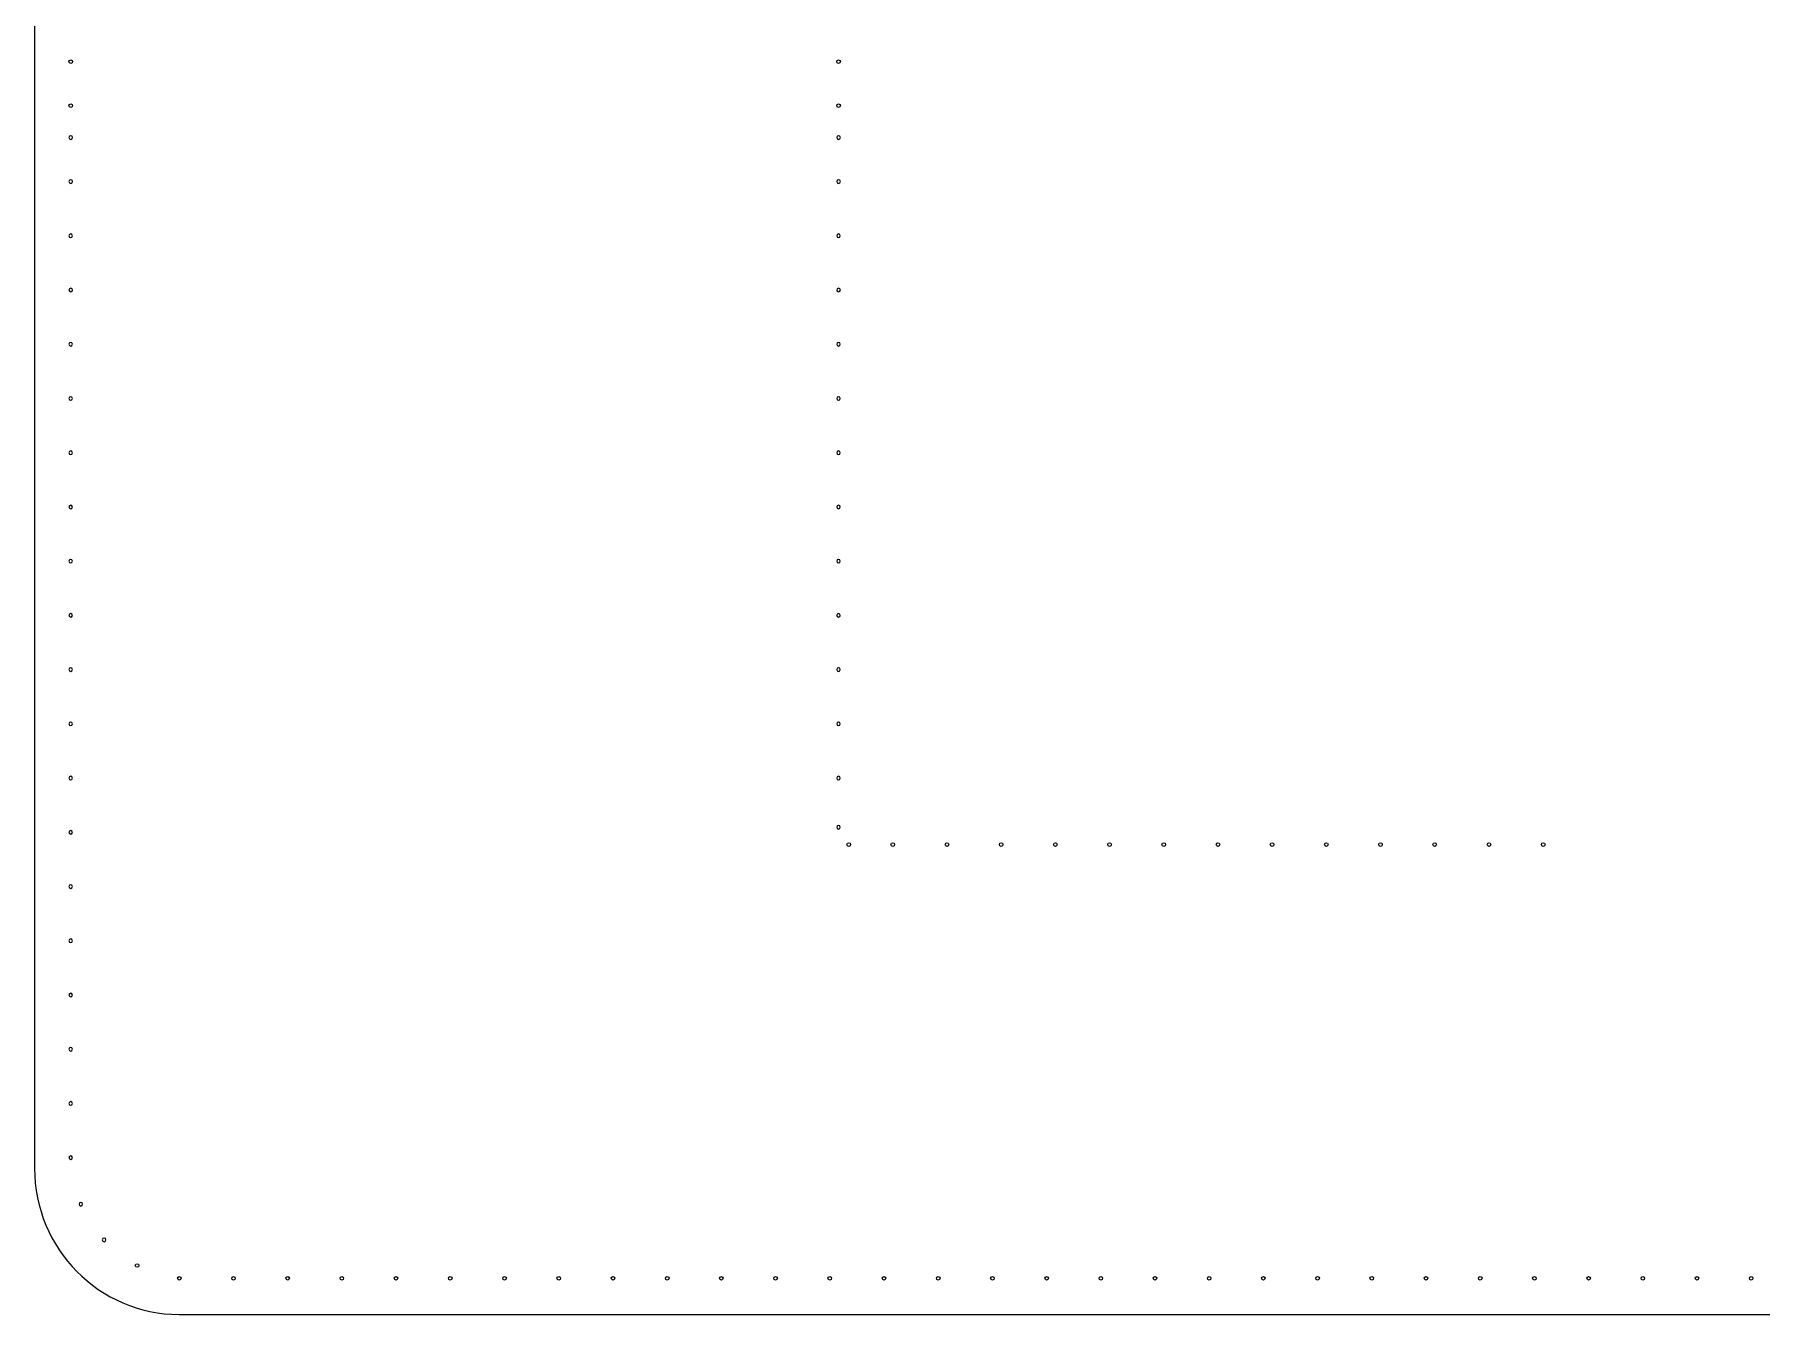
# Model space of a CAD drawing. Extents: x 21 to 1186, y -416 to -7.
# Drawn here: x 549.7 to 788.7, y -388.4 to -211.4 of the extents above; entities that cross this region are included whole.
import ezdxf

# ---------------------------------------------------------------- set-up
doc = ezdxf.new("R2010")
doc.units = 0
doc.header["$MEASUREMENT"] = 0
doc.layers.add('CORK_OR_OUTER', color=7, linetype='CONTINUOUS')
doc.layers.add('WOOL_FELT_OR_INNER', color=7, linetype='CONTINUOUS')

# ---------------------------------------------------------------- blocks, each defined once
blk = doc.blocks.new('BLOCK_3')
at = {"layer": 'CORK_OR_OUTER', "color": 1}
for points in [[(660.99, -214.89), (660.85, -214.89), (660.74, -215.01), (660.74, -215.14), (660.74, -215.28), (660.85, -215.39), (660.99, -215.39), (661.13, -215.39), (661.24, -215.28), (661.24, -215.14), (661.24, -215.01), (661.13, -214.89), (660.99, -214.89)], [(660.99, -220.98), (660.85, -220.98), (660.74, -221.09), (660.74, -221.23), (660.74, -221.37), (660.85, -221.48), (660.99, -221.48), (661.13, -221.48), (661.24, -221.37), (661.24, -221.23), (661.24, -221.09), (661.13, -220.98), (660.99, -220.98)], [(660.99, -225.9), (660.85, -225.9), (660.74, -225.78), (660.74, -225.65), (660.74, -225.51), (660.85, -225.4), (660.99, -225.4), (661.13, -225.4), (661.24, -225.51), (661.24, -225.65), (661.24, -225.78), (661.13, -225.9), (660.99, -225.9)], [(660.99, -231.98), (660.85, -231.98), (660.74, -231.87), (660.74, -231.73), (660.74, -231.6), (660.85, -231.48), (660.99, -231.48), (661.13, -231.48), (661.24, -231.6), (661.24, -231.73), (661.24, -231.87), (661.13, -231.98), (660.99, -231.98)], [(660.98, -239.48), (660.84, -239.48), (660.73, -239.37), (660.73, -239.23), (660.73, -239.1), (660.84, -238.98), (660.98, -238.98), (661.12, -238.98), (661.23, -239.1), (661.23, -239.23), (661.23, -239.37), (661.12, -239.48), (660.98, -239.48)], [(660.99, -246.98), (660.85, -246.98), (660.74, -246.87), (660.74, -246.73), (660.74, -246.6), (660.85, -246.48), (660.99, -246.48), (661.13, -246.48), (661.24, -246.6), (661.24, -246.73), (661.24, -246.87), (661.13, -246.98), (660.99, -246.98)], [(660.98, -254.48), (660.84, -254.48), (660.73, -254.37), (660.73, -254.23), (660.73, -254.1), (660.84, -253.98), (660.98, -253.98), (661.12, -253.98), (661.23, -254.1), (661.23, -254.23), (661.23, -254.37), (661.12, -254.48), (660.98, -254.48)], [(660.98, -261.99), (660.84, -261.99), (660.73, -261.88), (660.73, -261.74), (660.73, -261.6), (660.84, -261.49), (660.98, -261.49), (661.12, -261.49), (661.23, -261.6), (661.23, -261.74), (661.23, -261.88), (661.12, -261.99), (660.98, -261.99)], [(660.98, -269.49), (660.84, -269.49), (660.73, -269.38), (660.73, -269.24), (660.73, -269.1), (660.84, -268.99), (660.98, -268.99), (661.12, -268.99), (661.23, -269.1), (661.23, -269.24), (661.23, -269.38), (661.12, -269.49), (660.98, -269.49)], [(660.98, -276.99), (660.84, -276.99), (660.73, -276.88), (660.73, -276.74), (660.73, -276.6), (660.84, -276.49), (660.98, -276.49), (661.12, -276.49), (661.23, -276.6), (661.23, -276.74), (661.23, -276.88), (661.12, -276.99), (660.98, -276.99)], [(660.98, -284.49), (660.84, -284.49), (660.73, -284.38), (660.73, -284.24), (660.73, -284.1), (660.84, -283.99), (660.98, -283.99), (661.12, -283.99), (661.23, -284.1), (661.23, -284.24), (661.23, -284.38), (661.12, -284.49), (660.98, -284.49)], [(660.98, -291.99), (660.84, -291.99), (660.73, -291.87), (660.73, -291.74), (660.73, -291.6), (660.84, -291.49), (660.98, -291.49), (661.12, -291.49), (661.23, -291.6), (661.23, -291.74), (661.23, -291.87), (661.12, -291.99), (660.98, -291.99)], [(660.98, -299.49), (660.84, -299.49), (660.73, -299.37), (660.73, -299.24), (660.73, -299.1), (660.84, -298.99), (660.98, -298.99), (661.12, -298.99), (661.23, -299.1), (661.23, -299.24), (661.23, -299.37), (661.12, -299.49), (660.98, -299.49)], [(660.98, -306.99), (660.84, -306.99), (660.73, -306.87), (660.73, -306.74), (660.73, -306.6), (660.84, -306.49), (660.98, -306.49), (661.12, -306.49), (661.23, -306.6), (661.23, -306.74), (661.23, -306.87), (661.12, -306.99), (660.98, -306.99)], [(660.98, -314.5), (660.84, -314.5), (660.73, -314.39), (660.73, -314.25), (660.73, -314.11), (660.84, -314), (660.98, -314), (661.12, -314), (661.23, -314.11), (661.23, -314.25), (661.23, -314.39), (661.12, -314.5), (660.98, -314.5)], [(660.98, -321.3), (660.84, -321.3), (660.73, -321.18), (660.73, -321.05), (660.73, -320.91), (660.84, -320.8), (660.98, -320.8), (661.12, -320.8), (661.23, -320.91), (661.23, -321.05), (661.23, -321.18), (661.12, -321.3), (660.98, -321.3)]]:
    blk.add_open_spline(points, degree=3, knots=[0, 0, 0, 0, 1, 1, 1, 2, 2, 2, 3, 3, 3, 4, 4, 4, 4], dxfattribs=at)
at = {"layer": 'CORK_OR_OUTER', "color": 223}
for points in [[(662.65, -323.44), (662.65, -323.3), (662.54, -323.19), (662.4, -323.19), (662.26, -323.19), (662.15, -323.3), (662.15, -323.44), (662.15, -323.58), (662.26, -323.69), (662.4, -323.69), (662.54, -323.69), (662.65, -323.58), (662.65, -323.44)], [(668.74, -323.44), (668.74, -323.3), (668.63, -323.19), (668.49, -323.19), (668.35, -323.19), (668.24, -323.3), (668.24, -323.44), (668.24, -323.58), (668.35, -323.69), (668.49, -323.69), (668.63, -323.69), (668.74, -323.58), (668.74, -323.44)], [(676.24, -323.44), (676.24, -323.3), (676.13, -323.19), (675.99, -323.19), (675.86, -323.19), (675.74, -323.3), (675.74, -323.44), (675.74, -323.58), (675.86, -323.69), (675.99, -323.69), (676.13, -323.69), (676.24, -323.58), (676.24, -323.44)], [(683.74, -323.44), (683.74, -323.3), (683.63, -323.19), (683.49, -323.19), (683.36, -323.19), (683.24, -323.3), (683.24, -323.44), (683.24, -323.58), (683.36, -323.69), (683.49, -323.69), (683.63, -323.69), (683.74, -323.58), (683.74, -323.44)], [(691.24, -323.44), (691.24, -323.3), (691.13, -323.19), (690.99, -323.19), (690.86, -323.19), (690.74, -323.3), (690.74, -323.44), (690.74, -323.58), (690.86, -323.69), (690.99, -323.69), (691.13, -323.69), (691.24, -323.58), (691.24, -323.44)], [(698.74, -323.44), (698.74, -323.3), (698.63, -323.19), (698.49, -323.19), (698.36, -323.19), (698.24, -323.3), (698.24, -323.44), (698.24, -323.58), (698.36, -323.69), (698.49, -323.69), (698.63, -323.69), (698.74, -323.58), (698.74, -323.44)], [(706.24, -323.44), (706.24, -323.3), (706.13, -323.19), (705.99, -323.19), (705.85, -323.19), (705.74, -323.3), (705.74, -323.44), (705.74, -323.58), (705.85, -323.69), (705.99, -323.69), (706.13, -323.69), (706.24, -323.58), (706.24, -323.44)], [(713.74, -323.44), (713.74, -323.3), (713.63, -323.19), (713.49, -323.19), (713.35, -323.19), (713.24, -323.3), (713.24, -323.44), (713.24, -323.58), (713.35, -323.69), (713.49, -323.69), (713.63, -323.69), (713.74, -323.58), (713.74, -323.44)], [(721.23, -323.44), (721.23, -323.3), (721.12, -323.19), (720.98, -323.19), (720.85, -323.19), (720.73, -323.3), (720.73, -323.44), (720.73, -323.58), (720.85, -323.69), (720.98, -323.69), (721.12, -323.69), (721.23, -323.58), (721.23, -323.44)], [(728.73, -323.44), (728.73, -323.3), (728.62, -323.19), (728.48, -323.19), (728.35, -323.19), (728.23, -323.3), (728.23, -323.44), (728.23, -323.58), (728.35, -323.69), (728.48, -323.69), (728.62, -323.69), (728.73, -323.58), (728.73, -323.44)], [(736.23, -323.44), (736.23, -323.3), (736.12, -323.19), (735.98, -323.19), (735.85, -323.19), (735.73, -323.3), (735.73, -323.44), (735.73, -323.58), (735.85, -323.69), (735.98, -323.69), (736.12, -323.69), (736.23, -323.58), (736.23, -323.44)], [(743.73, -323.44), (743.73, -323.3), (743.62, -323.19), (743.48, -323.19), (743.35, -323.19), (743.23, -323.3), (743.23, -323.44), (743.23, -323.58), (743.35, -323.69), (743.48, -323.69), (743.62, -323.69), (743.73, -323.58), (743.73, -323.44)], [(751.24, -323.44), (751.24, -323.3), (751.13, -323.19), (750.99, -323.19), (750.85, -323.19), (750.74, -323.3), (750.74, -323.44), (750.74, -323.58), (750.85, -323.69), (750.99, -323.69), (751.13, -323.69), (751.24, -323.58), (751.24, -323.44)], [(758.74, -323.44), (758.74, -323.3), (758.63, -323.19), (758.49, -323.19), (758.35, -323.19), (758.24, -323.3), (758.24, -323.44), (758.24, -323.58), (758.35, -323.69), (758.49, -323.69), (758.63, -323.69), (758.74, -323.58), (758.74, -323.44)]]:
    blk.add_open_spline(points, degree=3, knots=[0, 0, 0, 0, 1, 1, 1, 2, 2, 2, 3, 3, 3, 4, 4, 4, 4], dxfattribs=at)
blk = doc.blocks.new('BLOCK_2')
at = {"layer": 'CORK_OR_OUTER', "color": 1}
for points, knots in [([(569.74, -388.44), (569.74, -388.44), (569.74, -388.44), (569.74, -388.44), (558.7, -388.44), (549.74, -379.3), (549.74, -368.25), (549.74, -368.25), (549.75, -368.25), (549.75, -368.25), (549.75, -368.25), (549.74, -368.25), (549.74, -368.25), (549.74, -368.25), (549.75, -78.63), (549.75, -78.63), (549.75, -78.63), (549.74, -78.63), (549.74, -78.63), (549.74, -67.58), (558.7, -58.44), (569.74, -58.44), (569.74, -58.44), (569.74, -58.44), (569.74, -58.44), (569.74, -58.44), (779.75, -58.44), (779.75, -58.44), (779.75, -58.44), (819.75, -58.44), (819.75, -58.44), (819.75, -58.44), (909.75, -58.44), (909.75, -58.44), (931.84, -58.44), (949.75, -76.35), (949.75, -98.44), (949.75, -98.44), (949.75, -348.44), (949.75, -348.44), (949.75, -370.53), (931.84, -388.44), (909.75, -388.44), (909.75, -388.44), (819.75, -388.44), (819.75, -388.44), (819.75, -388.44), (779.75, -388.44), (779.75, -388.44), (779.75, -388.44), (569.74, -388.44), (569.74, -388.44)], [0, 0, 0, 0, 1, 1, 1, 2, 2, 2, 3, 3, 3, 4, 4, 4, 5, 5, 5, 6, 6, 6, 7, 7, 7, 8, 8, 8, 9, 9, 9, 10, 10, 10, 11, 11, 11, 12, 12, 12, 13, 13, 13, 14, 14, 14, 15, 15, 15, 16, 16, 16, 17, 17, 17, 17]), ([(554.75, -214.89), (554.61, -214.89), (554.5, -215.01), (554.5, -215.14), (554.5, -215.28), (554.61, -215.39), (554.75, -215.39), (554.89, -215.39), (555, -215.28), (555, -215.14), (555, -215.01), (554.89, -214.89), (554.75, -214.89)], [0, 0, 0, 0, 1, 1, 1, 2, 2, 2, 3, 3, 3, 4, 4, 4, 4]), ([(554.75, -220.98), (554.61, -220.98), (554.5, -221.09), (554.5, -221.23), (554.5, -221.37), (554.61, -221.48), (554.75, -221.48), (554.89, -221.48), (555, -221.37), (555, -221.23), (555, -221.09), (554.89, -220.98), (554.75, -220.98)], [0, 0, 0, 0, 1, 1, 1, 2, 2, 2, 3, 3, 3, 4, 4, 4, 4]), ([(554.75, -225.9), (554.61, -225.9), (554.5, -225.78), (554.5, -225.65), (554.5, -225.51), (554.61, -225.4), (554.75, -225.4), (554.89, -225.4), (555, -225.51), (555, -225.65), (555, -225.78), (554.89, -225.9), (554.75, -225.9)], [0, 0, 0, 0, 1, 1, 1, 2, 2, 2, 3, 3, 3, 4, 4, 4, 4]), ([(554.75, -231.98), (554.61, -231.98), (554.5, -231.87), (554.5, -231.73), (554.5, -231.6), (554.61, -231.48), (554.75, -231.48), (554.89, -231.48), (555, -231.6), (555, -231.73), (555, -231.87), (554.89, -231.98), (554.75, -231.98)], [0, 0, 0, 0, 1, 1, 1, 2, 2, 2, 3, 3, 3, 4, 4, 4, 4]), ([(554.74, -239.48), (554.6, -239.48), (554.49, -239.37), (554.49, -239.23), (554.49, -239.1), (554.6, -238.98), (554.74, -238.98), (554.88, -238.98), (554.99, -239.1), (554.99, -239.23), (554.99, -239.37), (554.88, -239.48), (554.74, -239.48)], [0, 0, 0, 0, 1, 1, 1, 2, 2, 2, 3, 3, 3, 4, 4, 4, 4]), ([(554.75, -246.98), (554.61, -246.98), (554.5, -246.87), (554.5, -246.73), (554.5, -246.6), (554.61, -246.48), (554.75, -246.48), (554.89, -246.48), (555, -246.6), (555, -246.73), (555, -246.87), (554.89, -246.98), (554.75, -246.98)], [0, 0, 0, 0, 1, 1, 1, 2, 2, 2, 3, 3, 3, 4, 4, 4, 4]), ([(554.74, -254.48), (554.6, -254.48), (554.49, -254.37), (554.49, -254.23), (554.49, -254.1), (554.6, -253.98), (554.74, -253.98), (554.88, -253.98), (554.99, -254.1), (554.99, -254.23), (554.99, -254.37), (554.88, -254.48), (554.74, -254.48)], [0, 0, 0, 0, 1, 1, 1, 2, 2, 2, 3, 3, 3, 4, 4, 4, 4]), ([(554.74, -261.99), (554.6, -261.99), (554.49, -261.88), (554.49, -261.74), (554.49, -261.6), (554.6, -261.49), (554.74, -261.49), (554.88, -261.49), (554.99, -261.6), (554.99, -261.74), (554.99, -261.88), (554.88, -261.99), (554.74, -261.99)], [0, 0, 0, 0, 1, 1, 1, 2, 2, 2, 3, 3, 3, 4, 4, 4, 4]), ([(554.74, -269.49), (554.6, -269.49), (554.49, -269.38), (554.49, -269.24), (554.49, -269.1), (554.6, -268.99), (554.74, -268.99), (554.88, -268.99), (554.99, -269.1), (554.99, -269.24), (554.99, -269.38), (554.88, -269.49), (554.74, -269.49)], [0, 0, 0, 0, 1, 1, 1, 2, 2, 2, 3, 3, 3, 4, 4, 4, 4]), ([(554.74, -276.99), (554.6, -276.99), (554.49, -276.88), (554.49, -276.74), (554.49, -276.6), (554.6, -276.49), (554.74, -276.49), (554.88, -276.49), (554.99, -276.6), (554.99, -276.74), (554.99, -276.88), (554.88, -276.99), (554.74, -276.99)], [0, 0, 0, 0, 1, 1, 1, 2, 2, 2, 3, 3, 3, 4, 4, 4, 4]), ([(554.74, -284.49), (554.6, -284.49), (554.49, -284.38), (554.49, -284.24), (554.49, -284.1), (554.6, -283.99), (554.74, -283.99), (554.88, -283.99), (554.99, -284.1), (554.99, -284.24), (554.99, -284.38), (554.88, -284.49), (554.74, -284.49)], [0, 0, 0, 0, 1, 1, 1, 2, 2, 2, 3, 3, 3, 4, 4, 4, 4]), ([(554.74, -291.99), (554.6, -291.99), (554.49, -291.87), (554.49, -291.74), (554.49, -291.6), (554.6, -291.49), (554.74, -291.49), (554.88, -291.49), (554.99, -291.6), (554.99, -291.74), (554.99, -291.87), (554.88, -291.99), (554.74, -291.99)], [0, 0, 0, 0, 1, 1, 1, 2, 2, 2, 3, 3, 3, 4, 4, 4, 4]), ([(554.74, -299.49), (554.6, -299.49), (554.49, -299.37), (554.49, -299.24), (554.49, -299.1), (554.6, -298.99), (554.74, -298.99), (554.88, -298.99), (554.99, -299.1), (554.99, -299.24), (554.99, -299.37), (554.88, -299.49), (554.74, -299.49)], [0, 0, 0, 0, 1, 1, 1, 2, 2, 2, 3, 3, 3, 4, 4, 4, 4]), ([(554.74, -306.99), (554.6, -306.99), (554.49, -306.87), (554.49, -306.74), (554.49, -306.6), (554.6, -306.49), (554.74, -306.49), (554.88, -306.49), (554.99, -306.6), (554.99, -306.74), (554.99, -306.87), (554.88, -306.99), (554.74, -306.99)], [0, 0, 0, 0, 1, 1, 1, 2, 2, 2, 3, 3, 3, 4, 4, 4, 4]), ([(554.74, -314.5), (554.6, -314.5), (554.49, -314.39), (554.49, -314.25), (554.49, -314.11), (554.6, -314), (554.74, -314), (554.88, -314), (554.99, -314.11), (554.99, -314.25), (554.99, -314.39), (554.88, -314.5), (554.74, -314.5)], [0, 0, 0, 0, 1, 1, 1, 2, 2, 2, 3, 3, 3, 4, 4, 4, 4]), ([(554.74, -322), (554.6, -322), (554.49, -321.89), (554.49, -321.75), (554.49, -321.61), (554.6, -321.5), (554.74, -321.5), (554.88, -321.5), (554.99, -321.61), (554.99, -321.75), (554.99, -321.89), (554.88, -322), (554.74, -322)], [0, 0, 0, 0, 1, 1, 1, 2, 2, 2, 3, 3, 3, 4, 4, 4, 4]), ([(554.74, -329.5), (554.6, -329.5), (554.49, -329.39), (554.49, -329.25), (554.49, -329.11), (554.6, -329), (554.74, -329), (554.88, -329), (554.99, -329.11), (554.99, -329.25), (554.99, -329.39), (554.88, -329.5), (554.74, -329.5)], [0, 0, 0, 0, 1, 1, 1, 2, 2, 2, 3, 3, 3, 4, 4, 4, 4]), ([(554.74, -337), (554.6, -337), (554.49, -336.89), (554.49, -336.75), (554.49, -336.61), (554.6, -336.5), (554.74, -336.5), (554.88, -336.5), (554.99, -336.61), (554.99, -336.75), (554.99, -336.89), (554.88, -337), (554.74, -337)], [0, 0, 0, 0, 1, 1, 1, 2, 2, 2, 3, 3, 3, 4, 4, 4, 4]), ([(554.74, -344.5), (554.6, -344.5), (554.49, -344.39), (554.49, -344.25), (554.49, -344.11), (554.6, -344), (554.74, -344), (554.88, -344), (554.99, -344.11), (554.99, -344.25), (554.99, -344.39), (554.88, -344.5), (554.74, -344.5)], [0, 0, 0, 0, 1, 1, 1, 2, 2, 2, 3, 3, 3, 4, 4, 4, 4]), ([(554.74, -352), (554.6, -352), (554.49, -351.89), (554.49, -351.75), (554.49, -351.61), (554.6, -351.5), (554.74, -351.5), (554.88, -351.5), (554.99, -351.61), (554.99, -351.75), (554.99, -351.89), (554.88, -352), (554.74, -352)], [0, 0, 0, 0, 1, 1, 1, 2, 2, 2, 3, 3, 3, 4, 4, 4, 4]), ([(554.74, -359.5), (554.6, -359.5), (554.49, -359.39), (554.49, -359.25), (554.49, -359.11), (554.6, -359), (554.74, -359), (554.88, -359), (554.99, -359.11), (554.99, -359.25), (554.99, -359.39), (554.88, -359.5), (554.74, -359.5)], [0, 0, 0, 0, 1, 1, 1, 2, 2, 2, 3, 3, 3, 4, 4, 4, 4]), ([(554.74, -367), (554.6, -367), (554.49, -366.89), (554.49, -366.75), (554.49, -366.61), (554.6, -366.5), (554.74, -366.5), (554.88, -366.5), (554.99, -366.61), (554.99, -366.75), (554.99, -366.89), (554.88, -367), (554.74, -367)], [0, 0, 0, 0, 1, 1, 1, 2, 2, 2, 3, 3, 3, 4, 4, 4, 4]), ([(556.15, -373.44), (556.01, -373.44), (555.9, -373.33), (555.9, -373.19), (555.9, -373.06), (556.01, -372.94), (556.15, -372.94), (556.29, -372.94), (556.4, -373.06), (556.4, -373.19), (556.4, -373.33), (556.29, -373.44), (556.15, -373.44)], [0, 0, 0, 0, 1, 1, 1, 2, 2, 2, 3, 3, 3, 4, 4, 4, 4]), ([(559.36, -378.38), (559.22, -378.38), (559.11, -378.26), (559.11, -378.13), (559.11, -377.99), (559.22, -377.88), (559.36, -377.88), (559.5, -377.88), (559.61, -377.99), (559.61, -378.13), (559.61, -378.26), (559.5, -378.38), (559.36, -378.38)], [0, 0, 0, 0, 1, 1, 1, 2, 2, 2, 3, 3, 3, 4, 4, 4, 4]), ([(564.18, -381.67), (564.18, -381.54), (564.07, -381.42), (563.93, -381.42), (563.79, -381.42), (563.68, -381.54), (563.68, -381.67), (563.68, -381.81), (563.79, -381.92), (563.93, -381.92), (564.07, -381.92), (564.18, -381.81), (564.18, -381.67)], [0, 0, 0, 0, 1, 1, 1, 2, 2, 2, 3, 3, 3, 4, 4, 4, 4])]:
    blk.add_open_spline(points, degree=3, knots=knots, dxfattribs=at)
at = {"layer": 'CORK_OR_OUTER', "color": 223}
for points in [[(570.02, -383.44), (570.02, -383.3), (569.9, -383.19), (569.77, -383.19), (569.63, -383.19), (569.52, -383.3), (569.52, -383.44), (569.52, -383.58), (569.63, -383.69), (569.77, -383.69), (569.9, -383.69), (570.02, -383.58), (570.02, -383.44)], [(577.52, -383.44), (577.52, -383.3), (577.4, -383.19), (577.27, -383.19), (577.13, -383.19), (577.02, -383.3), (577.02, -383.44), (577.02, -383.58), (577.13, -383.69), (577.27, -383.69), (577.4, -383.69), (577.52, -383.58), (577.52, -383.44)], [(585.02, -383.44), (585.02, -383.3), (584.9, -383.19), (584.77, -383.19), (584.63, -383.19), (584.52, -383.3), (584.52, -383.44), (584.52, -383.58), (584.63, -383.69), (584.77, -383.69), (584.9, -383.69), (585.02, -383.58), (585.02, -383.44)], [(592.51, -383.44), (592.51, -383.3), (592.4, -383.19), (592.26, -383.19), (592.13, -383.19), (592.01, -383.3), (592.01, -383.44), (592.01, -383.58), (592.13, -383.69), (592.26, -383.69), (592.4, -383.69), (592.51, -383.58), (592.51, -383.44)], [(600.01, -383.44), (600.01, -383.3), (599.9, -383.19), (599.76, -383.19), (599.63, -383.19), (599.51, -383.3), (599.51, -383.44), (599.51, -383.58), (599.63, -383.69), (599.76, -383.69), (599.9, -383.69), (600.01, -383.58), (600.01, -383.44)], [(607.51, -383.44), (607.51, -383.3), (607.4, -383.19), (607.26, -383.19), (607.13, -383.19), (607.01, -383.3), (607.01, -383.44), (607.01, -383.58), (607.13, -383.69), (607.26, -383.69), (607.4, -383.69), (607.51, -383.58), (607.51, -383.44)], [(615.03, -383.44), (615.03, -383.3), (614.92, -383.19), (614.78, -383.19), (614.64, -383.19), (614.53, -383.3), (614.53, -383.44), (614.53, -383.58), (614.64, -383.69), (614.78, -383.69), (614.92, -383.69), (615.03, -383.58), (615.03, -383.44)], [(622.53, -383.44), (622.53, -383.3), (622.42, -383.19), (622.28, -383.19), (622.14, -383.19), (622.03, -383.3), (622.03, -383.44), (622.03, -383.58), (622.14, -383.69), (622.28, -383.69), (622.42, -383.69), (622.53, -383.58), (622.53, -383.44)], [(630.03, -383.44), (630.03, -383.3), (629.92, -383.19), (629.78, -383.19), (629.64, -383.19), (629.53, -383.3), (629.53, -383.44), (629.53, -383.58), (629.64, -383.69), (629.78, -383.69), (629.92, -383.69), (630.03, -383.58), (630.03, -383.44)], [(637.53, -383.44), (637.53, -383.3), (637.42, -383.19), (637.28, -383.19), (637.14, -383.19), (637.03, -383.3), (637.03, -383.44), (637.03, -383.58), (637.14, -383.69), (637.28, -383.69), (637.42, -383.69), (637.53, -383.58), (637.53, -383.44)], [(645.03, -383.44), (645.03, -383.3), (644.91, -383.19), (644.78, -383.19), (644.64, -383.19), (644.53, -383.3), (644.53, -383.44), (644.53, -383.58), (644.64, -383.69), (644.78, -383.69), (644.91, -383.69), (645.03, -383.58), (645.03, -383.44)], [(652.53, -383.44), (652.53, -383.3), (652.41, -383.19), (652.28, -383.19), (652.14, -383.19), (652.03, -383.3), (652.03, -383.44), (652.03, -383.58), (652.14, -383.69), (652.28, -383.69), (652.41, -383.69), (652.53, -383.58), (652.53, -383.44)], [(660.03, -383.44), (660.03, -383.3), (659.91, -383.19), (659.78, -383.19), (659.64, -383.19), (659.53, -383.3), (659.53, -383.44), (659.53, -383.58), (659.64, -383.69), (659.78, -383.69), (659.91, -383.69), (660.03, -383.58), (660.03, -383.44)], [(667.53, -383.44), (667.53, -383.3), (667.41, -383.19), (667.28, -383.19), (667.14, -383.19), (667.03, -383.3), (667.03, -383.44), (667.03, -383.58), (667.14, -383.69), (667.28, -383.69), (667.41, -383.69), (667.53, -383.58), (667.53, -383.44)], [(675.03, -383.44), (675.03, -383.3), (674.92, -383.19), (674.78, -383.19), (674.64, -383.19), (674.53, -383.3), (674.53, -383.44), (674.53, -383.58), (674.64, -383.69), (674.78, -383.69), (674.92, -383.69), (675.03, -383.58), (675.03, -383.44)], [(682.53, -383.44), (682.53, -383.3), (682.42, -383.19), (682.28, -383.19), (682.14, -383.19), (682.03, -383.3), (682.03, -383.44), (682.03, -383.58), (682.14, -383.69), (682.28, -383.69), (682.42, -383.69), (682.53, -383.58), (682.53, -383.44)], [(690.03, -383.44), (690.03, -383.3), (689.92, -383.19), (689.78, -383.19), (689.64, -383.19), (689.53, -383.3), (689.53, -383.44), (689.53, -383.58), (689.64, -383.69), (689.78, -383.69), (689.92, -383.69), (690.03, -383.58), (690.03, -383.44)], [(697.53, -383.44), (697.53, -383.3), (697.42, -383.19), (697.28, -383.19), (697.14, -383.19), (697.03, -383.3), (697.03, -383.44), (697.03, -383.58), (697.14, -383.69), (697.28, -383.69), (697.42, -383.69), (697.53, -383.58), (697.53, -383.44)], [(705.03, -383.44), (705.03, -383.3), (704.92, -383.19), (704.78, -383.19), (704.64, -383.19), (704.53, -383.3), (704.53, -383.44), (704.53, -383.58), (704.64, -383.69), (704.78, -383.69), (704.92, -383.69), (705.03, -383.58), (705.03, -383.44)], [(712.52, -383.44), (712.52, -383.3), (712.41, -383.19), (712.27, -383.19), (712.14, -383.19), (712.02, -383.3), (712.02, -383.44), (712.02, -383.58), (712.14, -383.69), (712.27, -383.69), (712.41, -383.69), (712.52, -383.58), (712.52, -383.44)], [(720.02, -383.44), (720.02, -383.3), (719.91, -383.19), (719.77, -383.19), (719.63, -383.19), (719.52, -383.3), (719.52, -383.44), (719.52, -383.58), (719.63, -383.69), (719.77, -383.69), (719.91, -383.69), (720.02, -383.58), (720.02, -383.44)], [(727.52, -383.44), (727.52, -383.3), (727.41, -383.19), (727.27, -383.19), (727.13, -383.19), (727.02, -383.3), (727.02, -383.44), (727.02, -383.58), (727.13, -383.69), (727.27, -383.69), (727.41, -383.69), (727.52, -383.58), (727.52, -383.44)], [(735.02, -383.44), (735.02, -383.3), (734.91, -383.19), (734.77, -383.19), (734.63, -383.19), (734.52, -383.3), (734.52, -383.44), (734.52, -383.58), (734.63, -383.69), (734.77, -383.69), (734.91, -383.69), (735.02, -383.58), (735.02, -383.44)], [(742.52, -383.44), (742.52, -383.3), (742.41, -383.19), (742.27, -383.19), (742.13, -383.19), (742.02, -383.3), (742.02, -383.44), (742.02, -383.58), (742.13, -383.69), (742.27, -383.69), (742.41, -383.69), (742.52, -383.58), (742.52, -383.44)], [(750.03, -383.44), (750.03, -383.3), (749.91, -383.19), (749.78, -383.19), (749.64, -383.19), (749.53, -383.3), (749.53, -383.44), (749.53, -383.58), (749.64, -383.69), (749.78, -383.69), (749.91, -383.69), (750.03, -383.58), (750.03, -383.44)], [(757.53, -383.44), (757.53, -383.3), (757.41, -383.19), (757.28, -383.19), (757.14, -383.19), (757.03, -383.3), (757.03, -383.44), (757.03, -383.58), (757.14, -383.69), (757.28, -383.69), (757.41, -383.69), (757.53, -383.58), (757.53, -383.44)], [(765.03, -383.44), (765.03, -383.3), (764.91, -383.19), (764.78, -383.19), (764.64, -383.19), (764.53, -383.3), (764.53, -383.44), (764.53, -383.58), (764.64, -383.69), (764.78, -383.69), (764.91, -383.69), (765.03, -383.58), (765.03, -383.44)], [(772.53, -383.44), (772.53, -383.3), (772.41, -383.19), (772.28, -383.19), (772.14, -383.19), (772.03, -383.3), (772.03, -383.44), (772.03, -383.58), (772.14, -383.69), (772.28, -383.69), (772.41, -383.69), (772.53, -383.58), (772.53, -383.44)], [(780.02, -383.44), (780.02, -383.3), (779.91, -383.19), (779.77, -383.19), (779.64, -383.19), (779.52, -383.3), (779.52, -383.44), (779.52, -383.58), (779.64, -383.69), (779.77, -383.69), (779.91, -383.69), (780.02, -383.58), (780.02, -383.44)], [(787.52, -383.44), (787.52, -383.3), (787.41, -383.19), (787.27, -383.19), (787.14, -383.19), (787.02, -383.3), (787.02, -383.44), (787.02, -383.58), (787.14, -383.69), (787.27, -383.69), (787.41, -383.69), (787.52, -383.58), (787.52, -383.44)]]:
    blk.add_open_spline(points, degree=3, knots=[0, 0, 0, 0, 1, 1, 1, 2, 2, 2, 3, 3, 3, 4, 4, 4, 4], dxfattribs=at)
at = {"layer": 'CORK_OR_OUTER'}
blk.add_blockref('BLOCK_3', (0, 0), dxfattribs=at)
blk = doc.blocks.new('BLOCK_9')
at = {"layer": 'WOOL_FELT_OR_INNER', "color": 1}
for points in [[(660.99, -214.89), (660.85, -214.89), (660.74, -215.01), (660.74, -215.14), (660.74, -215.28), (660.85, -215.39), (660.99, -215.39), (661.13, -215.39), (661.24, -215.28), (661.24, -215.14), (661.24, -215.01), (661.13, -214.89), (660.99, -214.89)], [(660.99, -220.98), (660.85, -220.98), (660.74, -221.09), (660.74, -221.23), (660.74, -221.37), (660.85, -221.48), (660.99, -221.48), (661.13, -221.48), (661.24, -221.37), (661.24, -221.23), (661.24, -221.09), (661.13, -220.98), (660.99, -220.98)], [(660.99, -225.9), (660.85, -225.9), (660.74, -225.78), (660.74, -225.65), (660.74, -225.51), (660.85, -225.4), (660.99, -225.4), (661.13, -225.4), (661.24, -225.51), (661.24, -225.65), (661.24, -225.78), (661.13, -225.9), (660.99, -225.9)], [(660.99, -231.98), (660.85, -231.98), (660.74, -231.87), (660.74, -231.73), (660.74, -231.6), (660.85, -231.48), (660.99, -231.48), (661.13, -231.48), (661.24, -231.6), (661.24, -231.73), (661.24, -231.87), (661.13, -231.98), (660.99, -231.98)], [(660.98, -239.48), (660.84, -239.48), (660.73, -239.37), (660.73, -239.23), (660.73, -239.1), (660.84, -238.98), (660.98, -238.98), (661.12, -238.98), (661.23, -239.1), (661.23, -239.23), (661.23, -239.37), (661.12, -239.48), (660.98, -239.48)], [(660.99, -246.98), (660.85, -246.98), (660.74, -246.87), (660.74, -246.73), (660.74, -246.6), (660.85, -246.48), (660.99, -246.48), (661.13, -246.48), (661.24, -246.6), (661.24, -246.73), (661.24, -246.87), (661.13, -246.98), (660.99, -246.98)], [(660.98, -254.48), (660.84, -254.48), (660.73, -254.37), (660.73, -254.23), (660.73, -254.1), (660.84, -253.98), (660.98, -253.98), (661.12, -253.98), (661.23, -254.1), (661.23, -254.23), (661.23, -254.37), (661.12, -254.48), (660.98, -254.48)], [(660.98, -261.99), (660.84, -261.99), (660.73, -261.88), (660.73, -261.74), (660.73, -261.6), (660.84, -261.49), (660.98, -261.49), (661.12, -261.49), (661.23, -261.6), (661.23, -261.74), (661.23, -261.88), (661.12, -261.99), (660.98, -261.99)], [(660.98, -269.49), (660.84, -269.49), (660.73, -269.38), (660.73, -269.24), (660.73, -269.1), (660.84, -268.99), (660.98, -268.99), (661.12, -268.99), (661.23, -269.1), (661.23, -269.24), (661.23, -269.38), (661.12, -269.49), (660.98, -269.49)], [(660.98, -276.99), (660.84, -276.99), (660.73, -276.88), (660.73, -276.74), (660.73, -276.6), (660.84, -276.49), (660.98, -276.49), (661.12, -276.49), (661.23, -276.6), (661.23, -276.74), (661.23, -276.88), (661.12, -276.99), (660.98, -276.99)], [(660.98, -284.49), (660.84, -284.49), (660.73, -284.38), (660.73, -284.24), (660.73, -284.1), (660.84, -283.99), (660.98, -283.99), (661.12, -283.99), (661.23, -284.1), (661.23, -284.24), (661.23, -284.38), (661.12, -284.49), (660.98, -284.49)], [(660.98, -291.99), (660.84, -291.99), (660.73, -291.87), (660.73, -291.74), (660.73, -291.6), (660.84, -291.49), (660.98, -291.49), (661.12, -291.49), (661.23, -291.6), (661.23, -291.74), (661.23, -291.87), (661.12, -291.99), (660.98, -291.99)], [(660.98, -299.49), (660.84, -299.49), (660.73, -299.37), (660.73, -299.24), (660.73, -299.1), (660.84, -298.99), (660.98, -298.99), (661.12, -298.99), (661.23, -299.1), (661.23, -299.24), (661.23, -299.37), (661.12, -299.49), (660.98, -299.49)], [(660.98, -306.99), (660.84, -306.99), (660.73, -306.87), (660.73, -306.74), (660.73, -306.6), (660.84, -306.49), (660.98, -306.49), (661.12, -306.49), (661.23, -306.6), (661.23, -306.74), (661.23, -306.87), (661.12, -306.99), (660.98, -306.99)], [(660.98, -314.5), (660.84, -314.5), (660.73, -314.39), (660.73, -314.25), (660.73, -314.11), (660.84, -314), (660.98, -314), (661.12, -314), (661.23, -314.11), (661.23, -314.25), (661.23, -314.39), (661.12, -314.5), (660.98, -314.5)], [(660.98, -321.3), (660.84, -321.3), (660.73, -321.18), (660.73, -321.05), (660.73, -320.91), (660.84, -320.8), (660.98, -320.8), (661.12, -320.8), (661.23, -320.91), (661.23, -321.05), (661.23, -321.18), (661.12, -321.3), (660.98, -321.3)]]:
    blk.add_open_spline(points, degree=3, knots=[0, 0, 0, 0, 1, 1, 1, 2, 2, 2, 3, 3, 3, 4, 4, 4, 4], dxfattribs=at)
at = {"layer": 'WOOL_FELT_OR_INNER', "color": 223}
for points in [[(662.65, -323.44), (662.65, -323.3), (662.54, -323.19), (662.4, -323.19), (662.26, -323.19), (662.15, -323.3), (662.15, -323.44), (662.15, -323.58), (662.26, -323.69), (662.4, -323.69), (662.54, -323.69), (662.65, -323.58), (662.65, -323.44)], [(668.74, -323.44), (668.74, -323.3), (668.63, -323.19), (668.49, -323.19), (668.35, -323.19), (668.24, -323.3), (668.24, -323.44), (668.24, -323.58), (668.35, -323.69), (668.49, -323.69), (668.63, -323.69), (668.74, -323.58), (668.74, -323.44)], [(676.24, -323.44), (676.24, -323.3), (676.13, -323.19), (675.99, -323.19), (675.86, -323.19), (675.74, -323.3), (675.74, -323.44), (675.74, -323.58), (675.86, -323.69), (675.99, -323.69), (676.13, -323.69), (676.24, -323.58), (676.24, -323.44)], [(683.74, -323.44), (683.74, -323.3), (683.63, -323.19), (683.49, -323.19), (683.36, -323.19), (683.24, -323.3), (683.24, -323.44), (683.24, -323.58), (683.36, -323.69), (683.49, -323.69), (683.63, -323.69), (683.74, -323.58), (683.74, -323.44)], [(691.24, -323.44), (691.24, -323.3), (691.13, -323.19), (690.99, -323.19), (690.86, -323.19), (690.74, -323.3), (690.74, -323.44), (690.74, -323.58), (690.86, -323.69), (690.99, -323.69), (691.13, -323.69), (691.24, -323.58), (691.24, -323.44)], [(698.74, -323.44), (698.74, -323.3), (698.63, -323.19), (698.49, -323.19), (698.36, -323.19), (698.24, -323.3), (698.24, -323.44), (698.24, -323.58), (698.36, -323.69), (698.49, -323.69), (698.63, -323.69), (698.74, -323.58), (698.74, -323.44)], [(706.24, -323.44), (706.24, -323.3), (706.13, -323.19), (705.99, -323.19), (705.85, -323.19), (705.74, -323.3), (705.74, -323.44), (705.74, -323.58), (705.85, -323.69), (705.99, -323.69), (706.13, -323.69), (706.24, -323.58), (706.24, -323.44)], [(713.74, -323.44), (713.74, -323.3), (713.63, -323.19), (713.49, -323.19), (713.35, -323.19), (713.24, -323.3), (713.24, -323.44), (713.24, -323.58), (713.35, -323.69), (713.49, -323.69), (713.63, -323.69), (713.74, -323.58), (713.74, -323.44)], [(721.23, -323.44), (721.23, -323.3), (721.12, -323.19), (720.98, -323.19), (720.85, -323.19), (720.73, -323.3), (720.73, -323.44), (720.73, -323.58), (720.85, -323.69), (720.98, -323.69), (721.12, -323.69), (721.23, -323.58), (721.23, -323.44)], [(728.73, -323.44), (728.73, -323.3), (728.62, -323.19), (728.48, -323.19), (728.35, -323.19), (728.23, -323.3), (728.23, -323.44), (728.23, -323.58), (728.35, -323.69), (728.48, -323.69), (728.62, -323.69), (728.73, -323.58), (728.73, -323.44)], [(736.23, -323.44), (736.23, -323.3), (736.12, -323.19), (735.98, -323.19), (735.85, -323.19), (735.73, -323.3), (735.73, -323.44), (735.73, -323.58), (735.85, -323.69), (735.98, -323.69), (736.12, -323.69), (736.23, -323.58), (736.23, -323.44)], [(743.73, -323.44), (743.73, -323.3), (743.62, -323.19), (743.48, -323.19), (743.35, -323.19), (743.23, -323.3), (743.23, -323.44), (743.23, -323.58), (743.35, -323.69), (743.48, -323.69), (743.62, -323.69), (743.73, -323.58), (743.73, -323.44)], [(751.24, -323.44), (751.24, -323.3), (751.13, -323.19), (750.99, -323.19), (750.85, -323.19), (750.74, -323.3), (750.74, -323.44), (750.74, -323.58), (750.85, -323.69), (750.99, -323.69), (751.13, -323.69), (751.24, -323.58), (751.24, -323.44)], [(758.74, -323.44), (758.74, -323.3), (758.63, -323.19), (758.49, -323.19), (758.35, -323.19), (758.24, -323.3), (758.24, -323.44), (758.24, -323.58), (758.35, -323.69), (758.49, -323.69), (758.63, -323.69), (758.74, -323.58), (758.74, -323.44)]]:
    blk.add_open_spline(points, degree=3, knots=[0, 0, 0, 0, 1, 1, 1, 2, 2, 2, 3, 3, 3, 4, 4, 4, 4], dxfattribs=at)
blk = doc.blocks.new('BLOCK_8')
at = {"layer": 'WOOL_FELT_OR_INNER', "color": 1}
for points, knots in [([(569.74, -388.44), (569.74, -388.44), (569.74, -388.44), (569.74, -388.44), (558.7, -388.44), (549.74, -379.3), (549.74, -368.25), (549.74, -368.25), (549.75, -368.25), (549.75, -368.25), (549.75, -368.25), (549.74, -368.25), (549.74, -368.25), (549.74, -368.25), (549.75, -78.63), (549.75, -78.63), (549.75, -78.63), (549.74, -78.63), (549.74, -78.63), (549.74, -67.58), (558.7, -58.44), (569.74, -58.44), (569.74, -58.44), (569.74, -58.44), (569.74, -58.44), (569.74, -58.44), (779.75, -58.44), (779.75, -58.44), (779.75, -58.44), (819.75, -58.44), (819.75, -58.44), (819.75, -58.44), (909.75, -58.44), (909.75, -58.44), (931.84, -58.44), (949.75, -76.35), (949.75, -98.44), (949.75, -98.44), (949.75, -348.44), (949.75, -348.44), (949.75, -370.53), (931.84, -388.44), (909.75, -388.44), (909.75, -388.44), (819.75, -388.44), (819.75, -388.44), (819.75, -388.44), (779.75, -388.44), (779.75, -388.44), (779.75, -388.44), (569.74, -388.44), (569.74, -388.44)], [0, 0, 0, 0, 1, 1, 1, 2, 2, 2, 3, 3, 3, 4, 4, 4, 5, 5, 5, 6, 6, 6, 7, 7, 7, 8, 8, 8, 9, 9, 9, 10, 10, 10, 11, 11, 11, 12, 12, 12, 13, 13, 13, 14, 14, 14, 15, 15, 15, 16, 16, 16, 17, 17, 17, 17]), ([(554.75, -214.89), (554.61, -214.89), (554.5, -215.01), (554.5, -215.14), (554.5, -215.28), (554.61, -215.39), (554.75, -215.39), (554.89, -215.39), (555, -215.28), (555, -215.14), (555, -215.01), (554.89, -214.89), (554.75, -214.89)], [0, 0, 0, 0, 1, 1, 1, 2, 2, 2, 3, 3, 3, 4, 4, 4, 4]), ([(554.75, -220.98), (554.61, -220.98), (554.5, -221.09), (554.5, -221.23), (554.5, -221.37), (554.61, -221.48), (554.75, -221.48), (554.89, -221.48), (555, -221.37), (555, -221.23), (555, -221.09), (554.89, -220.98), (554.75, -220.98)], [0, 0, 0, 0, 1, 1, 1, 2, 2, 2, 3, 3, 3, 4, 4, 4, 4]), ([(554.75, -225.9), (554.61, -225.9), (554.5, -225.78), (554.5, -225.65), (554.5, -225.51), (554.61, -225.4), (554.75, -225.4), (554.89, -225.4), (555, -225.51), (555, -225.65), (555, -225.78), (554.89, -225.9), (554.75, -225.9)], [0, 0, 0, 0, 1, 1, 1, 2, 2, 2, 3, 3, 3, 4, 4, 4, 4]), ([(554.75, -231.98), (554.61, -231.98), (554.5, -231.87), (554.5, -231.73), (554.5, -231.6), (554.61, -231.48), (554.75, -231.48), (554.89, -231.48), (555, -231.6), (555, -231.73), (555, -231.87), (554.89, -231.98), (554.75, -231.98)], [0, 0, 0, 0, 1, 1, 1, 2, 2, 2, 3, 3, 3, 4, 4, 4, 4]), ([(554.74, -239.48), (554.6, -239.48), (554.49, -239.37), (554.49, -239.23), (554.49, -239.1), (554.6, -238.98), (554.74, -238.98), (554.88, -238.98), (554.99, -239.1), (554.99, -239.23), (554.99, -239.37), (554.88, -239.48), (554.74, -239.48)], [0, 0, 0, 0, 1, 1, 1, 2, 2, 2, 3, 3, 3, 4, 4, 4, 4]), ([(554.75, -246.98), (554.61, -246.98), (554.5, -246.87), (554.5, -246.73), (554.5, -246.6), (554.61, -246.48), (554.75, -246.48), (554.89, -246.48), (555, -246.6), (555, -246.73), (555, -246.87), (554.89, -246.98), (554.75, -246.98)], [0, 0, 0, 0, 1, 1, 1, 2, 2, 2, 3, 3, 3, 4, 4, 4, 4]), ([(554.74, -254.48), (554.6, -254.48), (554.49, -254.37), (554.49, -254.23), (554.49, -254.1), (554.6, -253.98), (554.74, -253.98), (554.88, -253.98), (554.99, -254.1), (554.99, -254.23), (554.99, -254.37), (554.88, -254.48), (554.74, -254.48)], [0, 0, 0, 0, 1, 1, 1, 2, 2, 2, 3, 3, 3, 4, 4, 4, 4]), ([(554.74, -261.99), (554.6, -261.99), (554.49, -261.88), (554.49, -261.74), (554.49, -261.6), (554.6, -261.49), (554.74, -261.49), (554.88, -261.49), (554.99, -261.6), (554.99, -261.74), (554.99, -261.88), (554.88, -261.99), (554.74, -261.99)], [0, 0, 0, 0, 1, 1, 1, 2, 2, 2, 3, 3, 3, 4, 4, 4, 4]), ([(554.74, -269.49), (554.6, -269.49), (554.49, -269.38), (554.49, -269.24), (554.49, -269.1), (554.6, -268.99), (554.74, -268.99), (554.88, -268.99), (554.99, -269.1), (554.99, -269.24), (554.99, -269.38), (554.88, -269.49), (554.74, -269.49)], [0, 0, 0, 0, 1, 1, 1, 2, 2, 2, 3, 3, 3, 4, 4, 4, 4]), ([(554.74, -276.99), (554.6, -276.99), (554.49, -276.88), (554.49, -276.74), (554.49, -276.6), (554.6, -276.49), (554.74, -276.49), (554.88, -276.49), (554.99, -276.6), (554.99, -276.74), (554.99, -276.88), (554.88, -276.99), (554.74, -276.99)], [0, 0, 0, 0, 1, 1, 1, 2, 2, 2, 3, 3, 3, 4, 4, 4, 4]), ([(554.74, -284.49), (554.6, -284.49), (554.49, -284.38), (554.49, -284.24), (554.49, -284.1), (554.6, -283.99), (554.74, -283.99), (554.88, -283.99), (554.99, -284.1), (554.99, -284.24), (554.99, -284.38), (554.88, -284.49), (554.74, -284.49)], [0, 0, 0, 0, 1, 1, 1, 2, 2, 2, 3, 3, 3, 4, 4, 4, 4]), ([(554.74, -291.99), (554.6, -291.99), (554.49, -291.87), (554.49, -291.74), (554.49, -291.6), (554.6, -291.49), (554.74, -291.49), (554.88, -291.49), (554.99, -291.6), (554.99, -291.74), (554.99, -291.87), (554.88, -291.99), (554.74, -291.99)], [0, 0, 0, 0, 1, 1, 1, 2, 2, 2, 3, 3, 3, 4, 4, 4, 4]), ([(554.74, -299.49), (554.6, -299.49), (554.49, -299.37), (554.49, -299.24), (554.49, -299.1), (554.6, -298.99), (554.74, -298.99), (554.88, -298.99), (554.99, -299.1), (554.99, -299.24), (554.99, -299.37), (554.88, -299.49), (554.74, -299.49)], [0, 0, 0, 0, 1, 1, 1, 2, 2, 2, 3, 3, 3, 4, 4, 4, 4]), ([(554.74, -306.99), (554.6, -306.99), (554.49, -306.87), (554.49, -306.74), (554.49, -306.6), (554.6, -306.49), (554.74, -306.49), (554.88, -306.49), (554.99, -306.6), (554.99, -306.74), (554.99, -306.87), (554.88, -306.99), (554.74, -306.99)], [0, 0, 0, 0, 1, 1, 1, 2, 2, 2, 3, 3, 3, 4, 4, 4, 4]), ([(554.74, -314.5), (554.6, -314.5), (554.49, -314.39), (554.49, -314.25), (554.49, -314.11), (554.6, -314), (554.74, -314), (554.88, -314), (554.99, -314.11), (554.99, -314.25), (554.99, -314.39), (554.88, -314.5), (554.74, -314.5)], [0, 0, 0, 0, 1, 1, 1, 2, 2, 2, 3, 3, 3, 4, 4, 4, 4]), ([(554.74, -322), (554.6, -322), (554.49, -321.89), (554.49, -321.75), (554.49, -321.61), (554.6, -321.5), (554.74, -321.5), (554.88, -321.5), (554.99, -321.61), (554.99, -321.75), (554.99, -321.89), (554.88, -322), (554.74, -322)], [0, 0, 0, 0, 1, 1, 1, 2, 2, 2, 3, 3, 3, 4, 4, 4, 4]), ([(554.74, -329.5), (554.6, -329.5), (554.49, -329.39), (554.49, -329.25), (554.49, -329.11), (554.6, -329), (554.74, -329), (554.88, -329), (554.99, -329.11), (554.99, -329.25), (554.99, -329.39), (554.88, -329.5), (554.74, -329.5)], [0, 0, 0, 0, 1, 1, 1, 2, 2, 2, 3, 3, 3, 4, 4, 4, 4]), ([(554.74, -337), (554.6, -337), (554.49, -336.89), (554.49, -336.75), (554.49, -336.61), (554.6, -336.5), (554.74, -336.5), (554.88, -336.5), (554.99, -336.61), (554.99, -336.75), (554.99, -336.89), (554.88, -337), (554.74, -337)], [0, 0, 0, 0, 1, 1, 1, 2, 2, 2, 3, 3, 3, 4, 4, 4, 4]), ([(554.74, -344.5), (554.6, -344.5), (554.49, -344.39), (554.49, -344.25), (554.49, -344.11), (554.6, -344), (554.74, -344), (554.88, -344), (554.99, -344.11), (554.99, -344.25), (554.99, -344.39), (554.88, -344.5), (554.74, -344.5)], [0, 0, 0, 0, 1, 1, 1, 2, 2, 2, 3, 3, 3, 4, 4, 4, 4]), ([(554.74, -352), (554.6, -352), (554.49, -351.89), (554.49, -351.75), (554.49, -351.61), (554.6, -351.5), (554.74, -351.5), (554.88, -351.5), (554.99, -351.61), (554.99, -351.75), (554.99, -351.89), (554.88, -352), (554.74, -352)], [0, 0, 0, 0, 1, 1, 1, 2, 2, 2, 3, 3, 3, 4, 4, 4, 4]), ([(554.74, -359.5), (554.6, -359.5), (554.49, -359.39), (554.49, -359.25), (554.49, -359.11), (554.6, -359), (554.74, -359), (554.88, -359), (554.99, -359.11), (554.99, -359.25), (554.99, -359.39), (554.88, -359.5), (554.74, -359.5)], [0, 0, 0, 0, 1, 1, 1, 2, 2, 2, 3, 3, 3, 4, 4, 4, 4]), ([(554.74, -367), (554.6, -367), (554.49, -366.89), (554.49, -366.75), (554.49, -366.61), (554.6, -366.5), (554.74, -366.5), (554.88, -366.5), (554.99, -366.61), (554.99, -366.75), (554.99, -366.89), (554.88, -367), (554.74, -367)], [0, 0, 0, 0, 1, 1, 1, 2, 2, 2, 3, 3, 3, 4, 4, 4, 4]), ([(556.15, -373.44), (556.01, -373.44), (555.9, -373.33), (555.9, -373.19), (555.9, -373.06), (556.01, -372.94), (556.15, -372.94), (556.29, -372.94), (556.4, -373.06), (556.4, -373.19), (556.4, -373.33), (556.29, -373.44), (556.15, -373.44)], [0, 0, 0, 0, 1, 1, 1, 2, 2, 2, 3, 3, 3, 4, 4, 4, 4]), ([(559.36, -378.38), (559.22, -378.38), (559.11, -378.26), (559.11, -378.13), (559.11, -377.99), (559.22, -377.88), (559.36, -377.88), (559.5, -377.88), (559.61, -377.99), (559.61, -378.13), (559.61, -378.26), (559.5, -378.38), (559.36, -378.38)], [0, 0, 0, 0, 1, 1, 1, 2, 2, 2, 3, 3, 3, 4, 4, 4, 4]), ([(564.18, -381.67), (564.18, -381.54), (564.07, -381.42), (563.93, -381.42), (563.79, -381.42), (563.68, -381.54), (563.68, -381.67), (563.68, -381.81), (563.79, -381.92), (563.93, -381.92), (564.07, -381.92), (564.18, -381.81), (564.18, -381.67)], [0, 0, 0, 0, 1, 1, 1, 2, 2, 2, 3, 3, 3, 4, 4, 4, 4])]:
    blk.add_open_spline(points, degree=3, knots=knots, dxfattribs=at)
at = {"layer": 'WOOL_FELT_OR_INNER', "color": 223}
for points in [[(570.02, -383.44), (570.02, -383.3), (569.9, -383.19), (569.77, -383.19), (569.63, -383.19), (569.52, -383.3), (569.52, -383.44), (569.52, -383.58), (569.63, -383.69), (569.77, -383.69), (569.9, -383.69), (570.02, -383.58), (570.02, -383.44)], [(577.52, -383.44), (577.52, -383.3), (577.4, -383.19), (577.27, -383.19), (577.13, -383.19), (577.02, -383.3), (577.02, -383.44), (577.02, -383.58), (577.13, -383.69), (577.27, -383.69), (577.4, -383.69), (577.52, -383.58), (577.52, -383.44)], [(585.02, -383.44), (585.02, -383.3), (584.9, -383.19), (584.77, -383.19), (584.63, -383.19), (584.52, -383.3), (584.52, -383.44), (584.52, -383.58), (584.63, -383.69), (584.77, -383.69), (584.9, -383.69), (585.02, -383.58), (585.02, -383.44)], [(592.51, -383.44), (592.51, -383.3), (592.4, -383.19), (592.26, -383.19), (592.13, -383.19), (592.01, -383.3), (592.01, -383.44), (592.01, -383.58), (592.13, -383.69), (592.26, -383.69), (592.4, -383.69), (592.51, -383.58), (592.51, -383.44)], [(600.01, -383.44), (600.01, -383.3), (599.9, -383.19), (599.76, -383.19), (599.63, -383.19), (599.51, -383.3), (599.51, -383.44), (599.51, -383.58), (599.63, -383.69), (599.76, -383.69), (599.9, -383.69), (600.01, -383.58), (600.01, -383.44)], [(607.51, -383.44), (607.51, -383.3), (607.4, -383.19), (607.26, -383.19), (607.13, -383.19), (607.01, -383.3), (607.01, -383.44), (607.01, -383.58), (607.13, -383.69), (607.26, -383.69), (607.4, -383.69), (607.51, -383.58), (607.51, -383.44)], [(615.03, -383.44), (615.03, -383.3), (614.92, -383.19), (614.78, -383.19), (614.64, -383.19), (614.53, -383.3), (614.53, -383.44), (614.53, -383.58), (614.64, -383.69), (614.78, -383.69), (614.92, -383.69), (615.03, -383.58), (615.03, -383.44)], [(622.53, -383.44), (622.53, -383.3), (622.42, -383.19), (622.28, -383.19), (622.14, -383.19), (622.03, -383.3), (622.03, -383.44), (622.03, -383.58), (622.14, -383.69), (622.28, -383.69), (622.42, -383.69), (622.53, -383.58), (622.53, -383.44)], [(630.03, -383.44), (630.03, -383.3), (629.92, -383.19), (629.78, -383.19), (629.64, -383.19), (629.53, -383.3), (629.53, -383.44), (629.53, -383.58), (629.64, -383.69), (629.78, -383.69), (629.92, -383.69), (630.03, -383.58), (630.03, -383.44)], [(637.53, -383.44), (637.53, -383.3), (637.42, -383.19), (637.28, -383.19), (637.14, -383.19), (637.03, -383.3), (637.03, -383.44), (637.03, -383.58), (637.14, -383.69), (637.28, -383.69), (637.42, -383.69), (637.53, -383.58), (637.53, -383.44)], [(645.03, -383.44), (645.03, -383.3), (644.91, -383.19), (644.78, -383.19), (644.64, -383.19), (644.53, -383.3), (644.53, -383.44), (644.53, -383.58), (644.64, -383.69), (644.78, -383.69), (644.91, -383.69), (645.03, -383.58), (645.03, -383.44)], [(652.53, -383.44), (652.53, -383.3), (652.41, -383.19), (652.28, -383.19), (652.14, -383.19), (652.03, -383.3), (652.03, -383.44), (652.03, -383.58), (652.14, -383.69), (652.28, -383.69), (652.41, -383.69), (652.53, -383.58), (652.53, -383.44)], [(660.03, -383.44), (660.03, -383.3), (659.91, -383.19), (659.78, -383.19), (659.64, -383.19), (659.53, -383.3), (659.53, -383.44), (659.53, -383.58), (659.64, -383.69), (659.78, -383.69), (659.91, -383.69), (660.03, -383.58), (660.03, -383.44)], [(667.53, -383.44), (667.53, -383.3), (667.41, -383.19), (667.28, -383.19), (667.14, -383.19), (667.03, -383.3), (667.03, -383.44), (667.03, -383.58), (667.14, -383.69), (667.28, -383.69), (667.41, -383.69), (667.53, -383.58), (667.53, -383.44)], [(675.03, -383.44), (675.03, -383.3), (674.92, -383.19), (674.78, -383.19), (674.64, -383.19), (674.53, -383.3), (674.53, -383.44), (674.53, -383.58), (674.64, -383.69), (674.78, -383.69), (674.92, -383.69), (675.03, -383.58), (675.03, -383.44)], [(682.53, -383.44), (682.53, -383.3), (682.42, -383.19), (682.28, -383.19), (682.14, -383.19), (682.03, -383.3), (682.03, -383.44), (682.03, -383.58), (682.14, -383.69), (682.28, -383.69), (682.42, -383.69), (682.53, -383.58), (682.53, -383.44)], [(690.03, -383.44), (690.03, -383.3), (689.92, -383.19), (689.78, -383.19), (689.64, -383.19), (689.53, -383.3), (689.53, -383.44), (689.53, -383.58), (689.64, -383.69), (689.78, -383.69), (689.92, -383.69), (690.03, -383.58), (690.03, -383.44)], [(697.53, -383.44), (697.53, -383.3), (697.42, -383.19), (697.28, -383.19), (697.14, -383.19), (697.03, -383.3), (697.03, -383.44), (697.03, -383.58), (697.14, -383.69), (697.28, -383.69), (697.42, -383.69), (697.53, -383.58), (697.53, -383.44)], [(705.03, -383.44), (705.03, -383.3), (704.92, -383.19), (704.78, -383.19), (704.64, -383.19), (704.53, -383.3), (704.53, -383.44), (704.53, -383.58), (704.64, -383.69), (704.78, -383.69), (704.92, -383.69), (705.03, -383.58), (705.03, -383.44)], [(712.52, -383.44), (712.52, -383.3), (712.41, -383.19), (712.27, -383.19), (712.14, -383.19), (712.02, -383.3), (712.02, -383.44), (712.02, -383.58), (712.14, -383.69), (712.27, -383.69), (712.41, -383.69), (712.52, -383.58), (712.52, -383.44)], [(720.02, -383.44), (720.02, -383.3), (719.91, -383.19), (719.77, -383.19), (719.63, -383.19), (719.52, -383.3), (719.52, -383.44), (719.52, -383.58), (719.63, -383.69), (719.77, -383.69), (719.91, -383.69), (720.02, -383.58), (720.02, -383.44)], [(727.52, -383.44), (727.52, -383.3), (727.41, -383.19), (727.27, -383.19), (727.13, -383.19), (727.02, -383.3), (727.02, -383.44), (727.02, -383.58), (727.13, -383.69), (727.27, -383.69), (727.41, -383.69), (727.52, -383.58), (727.52, -383.44)], [(735.02, -383.44), (735.02, -383.3), (734.91, -383.19), (734.77, -383.19), (734.63, -383.19), (734.52, -383.3), (734.52, -383.44), (734.52, -383.58), (734.63, -383.69), (734.77, -383.69), (734.91, -383.69), (735.02, -383.58), (735.02, -383.44)], [(742.52, -383.44), (742.52, -383.3), (742.41, -383.19), (742.27, -383.19), (742.13, -383.19), (742.02, -383.3), (742.02, -383.44), (742.02, -383.58), (742.13, -383.69), (742.27, -383.69), (742.41, -383.69), (742.52, -383.58), (742.52, -383.44)], [(750.03, -383.44), (750.03, -383.3), (749.91, -383.19), (749.78, -383.19), (749.64, -383.19), (749.53, -383.3), (749.53, -383.44), (749.53, -383.58), (749.64, -383.69), (749.78, -383.69), (749.91, -383.69), (750.03, -383.58), (750.03, -383.44)], [(757.53, -383.44), (757.53, -383.3), (757.41, -383.19), (757.28, -383.19), (757.14, -383.19), (757.03, -383.3), (757.03, -383.44), (757.03, -383.58), (757.14, -383.69), (757.28, -383.69), (757.41, -383.69), (757.53, -383.58), (757.53, -383.44)], [(765.03, -383.44), (765.03, -383.3), (764.91, -383.19), (764.78, -383.19), (764.64, -383.19), (764.53, -383.3), (764.53, -383.44), (764.53, -383.58), (764.64, -383.69), (764.78, -383.69), (764.91, -383.69), (765.03, -383.58), (765.03, -383.44)], [(772.53, -383.44), (772.53, -383.3), (772.41, -383.19), (772.28, -383.19), (772.14, -383.19), (772.03, -383.3), (772.03, -383.44), (772.03, -383.58), (772.14, -383.69), (772.28, -383.69), (772.41, -383.69), (772.53, -383.58), (772.53, -383.44)], [(780.02, -383.44), (780.02, -383.3), (779.91, -383.19), (779.77, -383.19), (779.64, -383.19), (779.52, -383.3), (779.52, -383.44), (779.52, -383.58), (779.64, -383.69), (779.77, -383.69), (779.91, -383.69), (780.02, -383.58), (780.02, -383.44)], [(787.52, -383.44), (787.52, -383.3), (787.41, -383.19), (787.27, -383.19), (787.14, -383.19), (787.02, -383.3), (787.02, -383.44), (787.02, -383.58), (787.14, -383.69), (787.27, -383.69), (787.41, -383.69), (787.52, -383.58), (787.52, -383.44)]]:
    blk.add_open_spline(points, degree=3, knots=[0, 0, 0, 0, 1, 1, 1, 2, 2, 2, 3, 3, 3, 4, 4, 4, 4], dxfattribs=at)
at = {"layer": 'WOOL_FELT_OR_INNER'}
blk.add_blockref('BLOCK_9', (0, 0), dxfattribs=at)

msp = doc.modelspace()

# ---------------------------------------------------------------- block references
at = {"layer": 'CORK_OR_OUTER'}
msp.add_blockref('BLOCK_2', (0, 0), dxfattribs=at)
at = {"layer": 'WOOL_FELT_OR_INNER'}
msp.add_blockref('BLOCK_8', (0, 0), dxfattribs=at)

doc.saveas('drawing.dxf')
